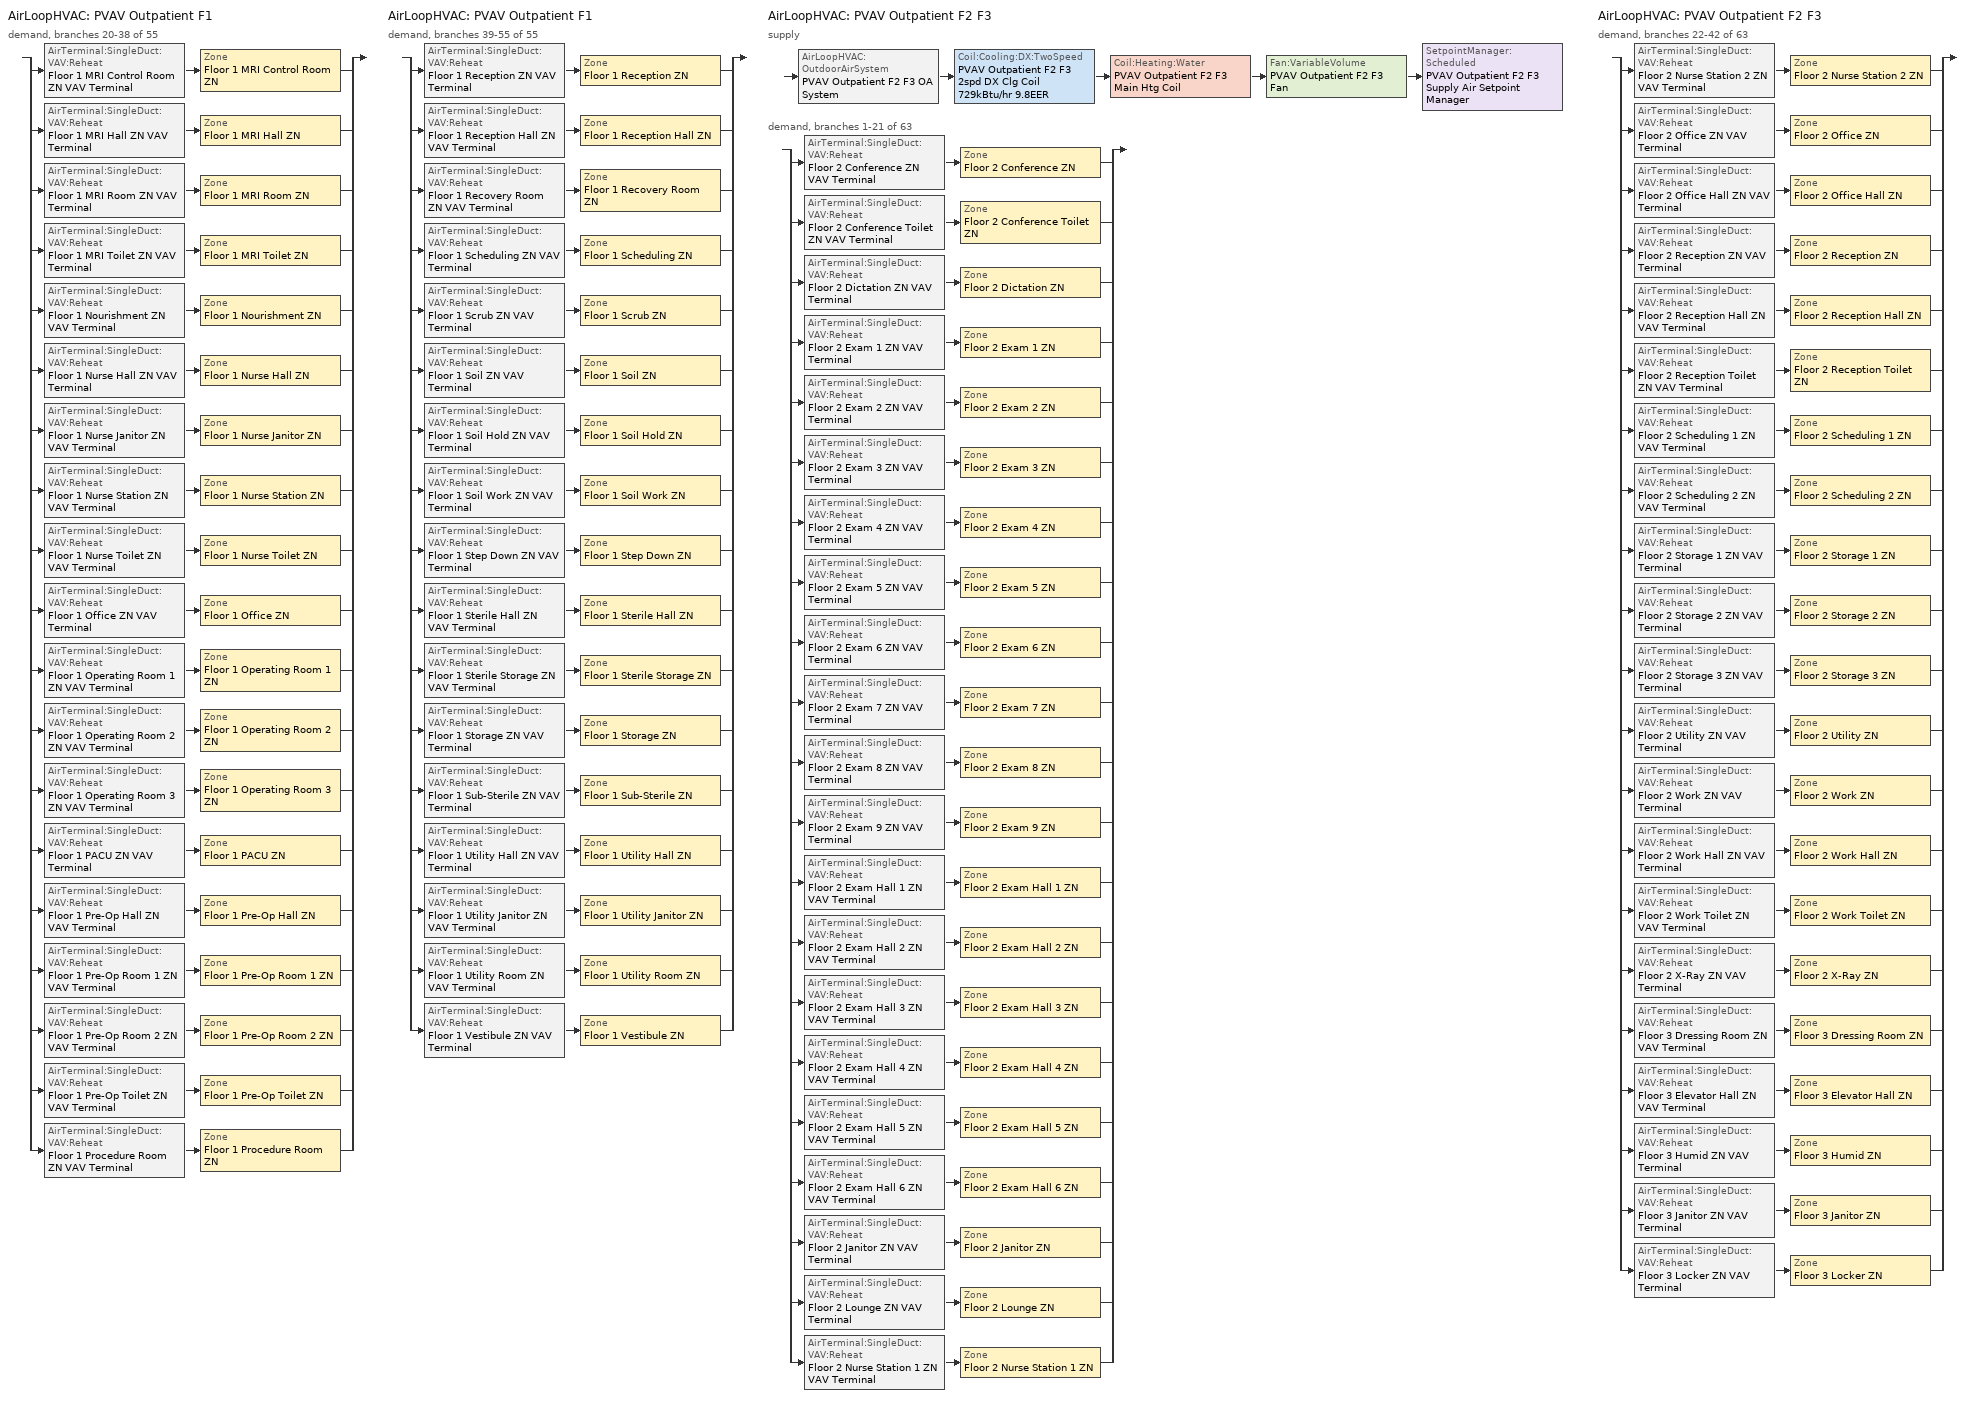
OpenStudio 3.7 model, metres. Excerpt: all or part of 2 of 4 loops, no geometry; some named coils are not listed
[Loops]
AirLoopHVAC 'PVAV Outpatient F1'
 demand, branches 20-38 of 55: split
  | AirTerminal:SingleDuct:VAV:Reheat 'Floor 1 MRI Control Room ZN VAV Terminal' > Zone 'Floor 1 MRI Control Room ZN'
  | AirTerminal:SingleDuct:VAV:Reheat 'Floor 1 MRI Hall ZN VAV Terminal' > Zone 'Floor 1 MRI Hall ZN'
  | AirTerminal:SingleDuct:VAV:Reheat 'Floor 1 MRI Room ZN VAV Terminal' > Zone 'Floor 1 MRI Room ZN'
  | AirTerminal:SingleDuct:VAV:Reheat 'Floor 1 MRI Toilet ZN VAV Terminal' > Zone 'Floor 1 MRI Toilet ZN'
  | AirTerminal:SingleDuct:VAV:Reheat 'Floor 1 Nourishment ZN VAV Terminal' > Zone 'Floor 1 Nourishment ZN'
  | AirTerminal:SingleDuct:VAV:Reheat 'Floor 1 Nurse Hall ZN VAV Terminal' > Zone 'Floor 1 Nurse Hall ZN'
  | AirTerminal:SingleDuct:VAV:Reheat 'Floor 1 Nurse Janitor ZN VAV Terminal' > Zone 'Floor 1 Nurse Janitor ZN'
  | AirTerminal:SingleDuct:VAV:Reheat 'Floor 1 Nurse Station ZN VAV Terminal' > Zone 'Floor 1 Nurse Station ZN'
  | AirTerminal:SingleDuct:VAV:Reheat 'Floor 1 Nurse Toilet ZN VAV Terminal' > Zone 'Floor 1 Nurse Toilet ZN'
  | AirTerminal:SingleDuct:VAV:Reheat 'Floor 1 Office ZN VAV Terminal' > Zone 'Floor 1 Office ZN'
  | AirTerminal:SingleDuct:VAV:Reheat 'Floor 1 Operating Room 1 ZN VAV Terminal' > Zone 'Floor 1 Operating Room 1 ZN'
  | AirTerminal:SingleDuct:VAV:Reheat 'Floor 1 Operating Room 2 ZN VAV Terminal' > Zone 'Floor 1 Operating Room 2 ZN'
  | AirTerminal:SingleDuct:VAV:Reheat 'Floor 1 Operating Room 3 ZN VAV Terminal' > Zone 'Floor 1 Operating Room 3 ZN'
  | AirTerminal:SingleDuct:VAV:Reheat 'Floor 1 PACU ZN VAV Terminal' > Zone 'Floor 1 PACU ZN'
  | AirTerminal:SingleDuct:VAV:Reheat 'Floor 1 Pre-Op Hall ZN VAV Terminal' > Zone 'Floor 1 Pre-Op Hall ZN'
  | AirTerminal:SingleDuct:VAV:Reheat 'Floor 1 Pre-Op Room 1 ZN VAV Terminal' > Zone 'Floor 1 Pre-Op Room 1 ZN'
  | AirTerminal:SingleDuct:VAV:Reheat 'Floor 1 Pre-Op Room 2 ZN VAV Terminal' > Zone 'Floor 1 Pre-Op Room 2 ZN'
  | AirTerminal:SingleDuct:VAV:Reheat 'Floor 1 Pre-Op Toilet ZN VAV Terminal' > Zone 'Floor 1 Pre-Op Toilet ZN'
  | AirTerminal:SingleDuct:VAV:Reheat 'Floor 1 Procedure Room ZN VAV Terminal' > Zone 'Floor 1 Procedure Room ZN'
AirLoopHVAC 'PVAV Outpatient F1'
 demand, branches 39-55 of 55: split
  | AirTerminal:SingleDuct:VAV:Reheat 'Floor 1 Reception ZN VAV Terminal' > Zone 'Floor 1 Reception ZN'
  | AirTerminal:SingleDuct:VAV:Reheat 'Floor 1 Reception Hall ZN VAV Terminal' > Zone 'Floor 1 Reception Hall ZN'
  | AirTerminal:SingleDuct:VAV:Reheat 'Floor 1 Recovery Room ZN VAV Terminal' > Zone 'Floor 1 Recovery Room ZN'
  | AirTerminal:SingleDuct:VAV:Reheat 'Floor 1 Scheduling ZN VAV Terminal' > Zone 'Floor 1 Scheduling ZN'
  | AirTerminal:SingleDuct:VAV:Reheat 'Floor 1 Scrub ZN VAV Terminal' > Zone 'Floor 1 Scrub ZN'
  | AirTerminal:SingleDuct:VAV:Reheat 'Floor 1 Soil ZN VAV Terminal' > Zone 'Floor 1 Soil ZN'
  | AirTerminal:SingleDuct:VAV:Reheat 'Floor 1 Soil Hold ZN VAV Terminal' > Zone 'Floor 1 Soil Hold ZN'
  | AirTerminal:SingleDuct:VAV:Reheat 'Floor 1 Soil Work ZN VAV Terminal' > Zone 'Floor 1 Soil Work ZN'
  | AirTerminal:SingleDuct:VAV:Reheat 'Floor 1 Step Down ZN VAV Terminal' > Zone 'Floor 1 Step Down ZN'
  | AirTerminal:SingleDuct:VAV:Reheat 'Floor 1 Sterile Hall ZN VAV Terminal' > Zone 'Floor 1 Sterile Hall ZN'
  | AirTerminal:SingleDuct:VAV:Reheat 'Floor 1 Sterile Storage ZN VAV Terminal' > Zone 'Floor 1 Sterile Storage ZN'
  | AirTerminal:SingleDuct:VAV:Reheat 'Floor 1 Storage ZN VAV Terminal' > Zone 'Floor 1 Storage ZN'
  | AirTerminal:SingleDuct:VAV:Reheat 'Floor 1 Sub-Sterile ZN VAV Terminal' > Zone 'Floor 1 Sub-Sterile ZN'
  | AirTerminal:SingleDuct:VAV:Reheat 'Floor 1 Utility Hall ZN VAV Terminal' > Zone 'Floor 1 Utility Hall ZN'
  | AirTerminal:SingleDuct:VAV:Reheat 'Floor 1 Utility Janitor ZN VAV Terminal' > Zone 'Floor 1 Utility Janitor ZN'
  | AirTerminal:SingleDuct:VAV:Reheat 'Floor 1 Utility Room ZN VAV Terminal' > Zone 'Floor 1 Utility Room ZN'
  | AirTerminal:SingleDuct:VAV:Reheat 'Floor 1 Vestibule ZN VAV Terminal' > Zone 'Floor 1 Vestibule ZN'
AirLoopHVAC 'PVAV Outpatient F2 F3'
 supply: AirLoopHVAC:OutdoorAirSystem 'PVAV Outpatient F2 F3 OA System' > Coil:Cooling:DX:TwoSpeed 'PVAV Outpatient F2 F3 2spd DX Clg Coil 729kBtu/hr 9.8EER' > Coil:Heating:Water 'PVAV Outpatient F2 F3 Main Htg Coil' > Fan:VariableVolume 'PVAV Outpatient F2 F3 Fan' > SetpointManager:Scheduled 'PVAV Outpatient F2 F3 Supply Air Setpoint Manager'
 demand, branches 1-21 of 63: split
  | AirTerminal:SingleDuct:VAV:Reheat 'Floor 2 Conference ZN VAV Terminal' > Zone 'Floor 2 Conference ZN'
  | AirTerminal:SingleDuct:VAV:Reheat 'Floor 2 Conference Toilet ZN VAV Terminal' > Zone 'Floor 2 Conference Toilet ZN'
  | AirTerminal:SingleDuct:VAV:Reheat 'Floor 2 Dictation ZN VAV Terminal' > Zone 'Floor 2 Dictation ZN'
  | AirTerminal:SingleDuct:VAV:Reheat 'Floor 2 Exam 1 ZN VAV Terminal' > Zone 'Floor 2 Exam 1 ZN'
  | AirTerminal:SingleDuct:VAV:Reheat 'Floor 2 Exam 2 ZN VAV Terminal' > Zone 'Floor 2 Exam 2 ZN'
  | AirTerminal:SingleDuct:VAV:Reheat 'Floor 2 Exam 3 ZN VAV Terminal' > Zone 'Floor 2 Exam 3 ZN'
  | AirTerminal:SingleDuct:VAV:Reheat 'Floor 2 Exam 4 ZN VAV Terminal' > Zone 'Floor 2 Exam 4 ZN'
  | AirTerminal:SingleDuct:VAV:Reheat 'Floor 2 Exam 5 ZN VAV Terminal' > Zone 'Floor 2 Exam 5 ZN'
  | AirTerminal:SingleDuct:VAV:Reheat 'Floor 2 Exam 6 ZN VAV Terminal' > Zone 'Floor 2 Exam 6 ZN'
  | AirTerminal:SingleDuct:VAV:Reheat 'Floor 2 Exam 7 ZN VAV Terminal' > Zone 'Floor 2 Exam 7 ZN'
  | AirTerminal:SingleDuct:VAV:Reheat 'Floor 2 Exam 8 ZN VAV Terminal' > Zone 'Floor 2 Exam 8 ZN'
  | AirTerminal:SingleDuct:VAV:Reheat 'Floor 2 Exam 9 ZN VAV Terminal' > Zone 'Floor 2 Exam 9 ZN'
  | AirTerminal:SingleDuct:VAV:Reheat 'Floor 2 Exam Hall 1 ZN VAV Terminal' > Zone 'Floor 2 Exam Hall 1 ZN'
  | AirTerminal:SingleDuct:VAV:Reheat 'Floor 2 Exam Hall 2 ZN VAV Terminal' > Zone 'Floor 2 Exam Hall 2 ZN'
  | AirTerminal:SingleDuct:VAV:Reheat 'Floor 2 Exam Hall 3 ZN VAV Terminal' > Zone 'Floor 2 Exam Hall 3 ZN'
  | AirTerminal:SingleDuct:VAV:Reheat 'Floor 2 Exam Hall 4 ZN VAV Terminal' > Zone 'Floor 2 Exam Hall 4 ZN'
  | AirTerminal:SingleDuct:VAV:Reheat 'Floor 2 Exam Hall 5 ZN VAV Terminal' > Zone 'Floor 2 Exam Hall 5 ZN'
  | AirTerminal:SingleDuct:VAV:Reheat 'Floor 2 Exam Hall 6 ZN VAV Terminal' > Zone 'Floor 2 Exam Hall 6 ZN'
  | AirTerminal:SingleDuct:VAV:Reheat 'Floor 2 Janitor ZN VAV Terminal' > Zone 'Floor 2 Janitor ZN'
  | AirTerminal:SingleDuct:VAV:Reheat 'Floor 2 Lounge ZN VAV Terminal' > Zone 'Floor 2 Lounge ZN'
  | AirTerminal:SingleDuct:VAV:Reheat 'Floor 2 Nurse Station 1 ZN VAV Terminal' > Zone 'Floor 2 Nurse Station 1 ZN'
AirLoopHVAC 'PVAV Outpatient F2 F3'
 demand, branches 22-42 of 63: split
  | AirTerminal:SingleDuct:VAV:Reheat 'Floor 2 Nurse Station 2 ZN VAV Terminal' > Zone 'Floor 2 Nurse Station 2 ZN'
  | AirTerminal:SingleDuct:VAV:Reheat 'Floor 2 Office ZN VAV Terminal' > Zone 'Floor 2 Office ZN'
  | AirTerminal:SingleDuct:VAV:Reheat 'Floor 2 Office Hall ZN VAV Terminal' > Zone 'Floor 2 Office Hall ZN'
  | AirTerminal:SingleDuct:VAV:Reheat 'Floor 2 Reception ZN VAV Terminal' > Zone 'Floor 2 Reception ZN'
  | AirTerminal:SingleDuct:VAV:Reheat 'Floor 2 Reception Hall ZN VAV Terminal' > Zone 'Floor 2 Reception Hall ZN'
  | AirTerminal:SingleDuct:VAV:Reheat 'Floor 2 Reception Toilet ZN VAV Terminal' > Zone 'Floor 2 Reception Toilet ZN'
  | AirTerminal:SingleDuct:VAV:Reheat 'Floor 2 Scheduling 1 ZN VAV Terminal' > Zone 'Floor 2 Scheduling 1 ZN'
  | AirTerminal:SingleDuct:VAV:Reheat 'Floor 2 Scheduling 2 ZN VAV Terminal' > Zone 'Floor 2 Scheduling 2 ZN'
  | AirTerminal:SingleDuct:VAV:Reheat 'Floor 2 Storage 1 ZN VAV Terminal' > Zone 'Floor 2 Storage 1 ZN'
  | AirTerminal:SingleDuct:VAV:Reheat 'Floor 2 Storage 2 ZN VAV Terminal' > Zone 'Floor 2 Storage 2 ZN'
  | AirTerminal:SingleDuct:VAV:Reheat 'Floor 2 Storage 3 ZN VAV Terminal' > Zone 'Floor 2 Storage 3 ZN'
  | AirTerminal:SingleDuct:VAV:Reheat 'Floor 2 Utility ZN VAV Terminal' > Zone 'Floor 2 Utility ZN'
  | AirTerminal:SingleDuct:VAV:Reheat 'Floor 2 Work ZN VAV Terminal' > Zone 'Floor 2 Work ZN'
  | AirTerminal:SingleDuct:VAV:Reheat 'Floor 2 Work Hall ZN VAV Terminal' > Zone 'Floor 2 Work Hall ZN'
  | AirTerminal:SingleDuct:VAV:Reheat 'Floor 2 Work Toilet ZN VAV Terminal' > Zone 'Floor 2 Work Toilet ZN'
  | AirTerminal:SingleDuct:VAV:Reheat 'Floor 2 X-Ray ZN VAV Terminal' > Zone 'Floor 2 X-Ray ZN'
  | AirTerminal:SingleDuct:VAV:Reheat 'Floor 3 Dressing Room ZN VAV Terminal' > Zone 'Floor 3 Dressing Room ZN'
  | AirTerminal:SingleDuct:VAV:Reheat 'Floor 3 Elevator Hall ZN VAV Terminal' > Zone 'Floor 3 Elevator Hall ZN'
  | AirTerminal:SingleDuct:VAV:Reheat 'Floor 3 Humid ZN VAV Terminal' > Zone 'Floor 3 Humid ZN'
  | AirTerminal:SingleDuct:VAV:Reheat 'Floor 3 Janitor ZN VAV Terminal' > Zone 'Floor 3 Janitor ZN'
  | AirTerminal:SingleDuct:VAV:Reheat 'Floor 3 Locker ZN VAV Terminal' > Zone 'Floor 3 Locker ZN'
[Sizing:Zone] Zone Cooling Design Supply Air Temperature Input Method=SupplyAirTemperature; Zone Cooling Design Supply Air Temperature {C}=12.7778; Zone Cooling Design Supply Air Temperature Difference {deltaC}=11.11; Zone Heating Design Supply Air Temperature Input Method=SupplyAirTemperature; Zone Heating Design Supply Air Temperature {C}=50; Zone Heating Design Supply Air Temperature Difference {deltaC}=11.11; Zone Cooling Design Supply Air Humidity Ratio {kg-H2O/kg-air}=0.0085; Zone Heating Design Supply Air Humidity Ratio {kg-H2O/kg-air}=0.008; Heating Design Air Flow Method=DesignDay; Account for Dedicated Outdoor Air System=No; Dedicated Outdoor Air System Control Strategy=NeutralSupplyAir; Dedicated Outdoor Air Low Setpoint Temperature for Design {C}=autosize; Dedicated Outdoor Air High Setpoint Temperature for Design {C}=autosize; Zone Load Sizing Method=Sensible Load Only No Latent Load; Zone Latent Cooling Design Supply Air Humidity Ratio Input Method=HumidityRatioDifference; Zone Cooling Design Supply Air Humidity Ratio Difference {kgWater/kgDryAir}=0.005; Zone Latent Heating Design Supply Air Humidity Ratio Input Method=HumidityRatioDifference; Zone Humidification Design Supply Air Humidity Ratio Difference {kgWater/kgDryAir}=0.005
Name | Cooling Design Air Flow Method | Cooling Minimum Air Flow per Zone Floor Area {m3/s-m2} | Design Minimum Zone Ventilation Efficiency
Floor 1 MRI Control Room ZN; Floor 1 MRI Hall ZN; Floor 1 MRI Room ZN; Floor 1 Nourishment ZN; Floor 1 Nurse Hall ZN; Floor 1 Nurse Janitor ZN; Floor 1 Nurse Station ZN; Floor 1 Office ZN; Floor 1 Pre-Op Hall ZN; Floor 1 Reception ZN; Floor 1 Reception Hall ZN; Floor 1 Scheduling ZN; Floor 1 Scrub ZN; Floor 1 Sterile Hall ZN; Floor 1 Sterile Storage ZN; Floor 1 Storage ZN; Floor 1 Sub-Sterile ZN; Floor 1 Utility Hall ZN; Floor 1 Utility Janitor ZN; Floor 1 Utility Room ZN; Floor 1 Vestibule ZN | DesignDay
Floor 1 MRI Toilet ZN; Floor 1 Nurse Toilet ZN; Floor 1 Pre-Op Toilet ZN; Floor 1 Soil ZN; Floor 1 Soil Hold ZN; Floor 1 Soil Work ZN | DesignDayWithLimit | 0.00846667
Floor 1 Operating Room 2 ZN; Floor 1 Operating Room 3 ZN | DesignDayWithLimit | 0.0169333
Floor 1 PACU ZN; Floor 1 Pre-Op Room 1 ZN; Floor 1 Pre-Op Room 2 ZN; Floor 1 Recovery Room ZN; Floor 1 Step Down ZN | DesignDayWithLimit | 0.00508
Floor 1 Procedure Room ZN | DesignDayWithLimit | 0.0127
Floor 2 Conference ZN; Floor 2 Dictation ZN; Floor 2 Exam Hall 1 ZN; Floor 2 Exam Hall 2 ZN; Floor 2 Exam Hall 3 ZN; Floor 2 Exam Hall 4 ZN; Floor 2 Exam Hall 5 ZN; Floor 2 Exam Hall 6 ZN; Floor 2 Janitor ZN; Floor 2 Lounge ZN; Floor 2 Nurse Station 1 ZN; Floor 2 Nurse Station 2 ZN; Floor 2 Office ZN; Floor 2 Office Hall ZN; Floor 2 Reception ZN; Floor 2 Reception Hall ZN; Floor 2 Scheduling 1 ZN; Floor 2 Scheduling 2 ZN; Floor 2 Storage 1 ZN; Floor 2 Storage 2 ZN; Floor 2 Storage 3 ZN; Floor 2 Utility ZN; Floor 2 Work ZN; Floor 2 Work Hall ZN; Floor 2 X-Ray ZN; Floor 3 Dressing Room ZN; Floor 3 Elevator Hall ZN; Floor 3 Humid ZN; Floor 3 Janitor ZN; Floor 3 Locker ZN | DesignDay |  | 0.6
Floor 2 Conference Toilet ZN; Floor 2 Reception Toilet ZN; Floor 2 Work Toilet ZN | DesignDayWithLimit | 0.00846667 | 0.6
Floor 2 Exam 1 ZN; Floor 2 Exam 2 ZN; Floor 2 Exam 3 ZN; Floor 2 Exam 4 ZN; Floor 2 Exam 5 ZN; Floor 2 Exam 6 ZN; Floor 2 Exam 7 ZN; Floor 2 Exam 8 ZN; Floor 2 Exam 9 ZN | DesignDayWithLimit | 0.00508 | 0.6
[Zone equipment]
Floor 1 MRI Control Room ZN: Floor 1 MRI Control Room ZN VAV Terminal, Floor 1 MRI Control Room ZN Exhaust Fan
Floor 1 MRI Hall ZN: Floor 1 MRI Hall ZN VAV Terminal
Floor 1 MRI Room ZN: Floor 1 MRI Room ZN VAV Terminal, Floor 1 MRI Room ZN Exhaust Fan
Floor 1 MRI Toilet ZN: Floor 1 MRI Toilet ZN VAV Terminal, Floor 1 MRI Toilet ZN Exhaust Fan
Floor 1 Nourishment ZN: Floor 1 Nourishment ZN VAV Terminal
Floor 1 Nurse Hall ZN: Floor 1 Nurse Hall ZN VAV Terminal
Floor 1 Nurse Janitor ZN: Floor 1 Nurse Janitor ZN VAV Terminal
Floor 1 Nurse Station ZN: Floor 1 Nurse Station ZN VAV Terminal
Floor 1 Nurse Toilet ZN: Floor 1 Nurse Toilet ZN VAV Terminal, Floor 1 Nurse Toilet ZN Exhaust Fan
Floor 1 Office ZN: Floor 1 Office ZN VAV Terminal
Floor 1 Operating Room 2 ZN: Floor 1 Operating Room 2 ZN VAV Terminal
Floor 1 Operating Room 3 ZN: Floor 1 Operating Room 3 ZN VAV Terminal
Floor 1 PACU ZN: Floor 1 PACU ZN VAV Terminal
Floor 1 Pre-Op Hall ZN: Floor 1 Pre-Op Hall ZN VAV Terminal
Floor 1 Pre-Op Room 1 ZN: Floor 1 Pre-Op Room 1 ZN VAV Terminal
Floor 1 Pre-Op Room 2 ZN: Floor 1 Pre-Op Room 2 ZN VAV Terminal
Floor 1 Pre-Op Toilet ZN: Floor 1 Pre-Op Toilet ZN VAV Terminal, Floor 1 Pre-Op Toilet ZN Exhaust Fan
Floor 1 Procedure Room ZN: Floor 1 Procedure Room ZN VAV Terminal
Floor 1 Reception ZN: Floor 1 Reception ZN VAV Terminal
Floor 1 Reception Hall ZN: Floor 1 Reception Hall ZN VAV Terminal
Floor 1 Recovery Room ZN: Floor 1 Recovery Room ZN VAV Terminal
Floor 1 Scheduling ZN: Floor 1 Scheduling ZN VAV Terminal
Floor 1 Scrub ZN: Floor 1 Scrub ZN VAV Terminal
Floor 1 Soil ZN: Floor 1 Soil ZN VAV Terminal, Floor 1 Soil ZN Exhaust Fan
Floor 1 Soil Hold ZN: Floor 1 Soil Hold ZN VAV Terminal, Floor 1 Soil Hold ZN Exhaust Fan
Floor 1 Soil Work ZN: Floor 1 Soil Work ZN VAV Terminal, Floor 1 Soil Work ZN Exhaust Fan
Floor 1 Step Down ZN: Floor 1 Step Down ZN VAV Terminal
Floor 1 Sterile Hall ZN: Floor 1 Sterile Hall ZN VAV Terminal
Floor 1 Sterile Storage ZN: Floor 1 Sterile Storage ZN VAV Terminal
Floor 1 Storage ZN: Floor 1 Storage ZN VAV Terminal
Floor 1 Sub-Sterile ZN: Floor 1 Sub-Sterile ZN VAV Terminal
Floor 1 Utility Hall ZN: Floor 1 Utility Hall ZN VAV Terminal
Floor 1 Utility Janitor ZN: Floor 1 Utility Janitor ZN VAV Terminal
Floor 1 Utility Room ZN: Floor 1 Utility Room ZN VAV Terminal
Floor 1 Vestibule ZN: Floor 1 Vestibule ZN VAV Terminal
Floor 2 Conference ZN: Floor 2 Conference ZN VAV Terminal
Floor 2 Conference Toilet ZN: Floor 2 Conference Toilet ZN VAV Terminal, Floor 2 Conference Toilet ZN Exhaust Fan
Floor 2 Dictation ZN: Floor 2 Dictation ZN VAV Terminal
Floor 2 Exam 1 ZN: Floor 2 Exam 1 ZN VAV Terminal
Floor 2 Exam 2 ZN: Floor 2 Exam 2 ZN VAV Terminal
Floor 2 Exam 3 ZN: Floor 2 Exam 3 ZN VAV Terminal
Floor 2 Exam 4 ZN: Floor 2 Exam 4 ZN VAV Terminal
Floor 2 Exam 5 ZN: Floor 2 Exam 5 ZN VAV Terminal
Floor 2 Exam 6 ZN: Floor 2 Exam 6 ZN VAV Terminal
Floor 2 Exam 7 ZN: Floor 2 Exam 7 ZN VAV Terminal
Floor 2 Exam 8 ZN: Floor 2 Exam 8 ZN VAV Terminal
Floor 2 Exam 9 ZN: Floor 2 Exam 9 ZN VAV Terminal
Floor 2 Exam Hall 1 ZN: Floor 2 Exam Hall 1 ZN VAV Terminal
Floor 2 Exam Hall 2 ZN: Floor 2 Exam Hall 2 ZN VAV Terminal
Floor 2 Exam Hall 3 ZN: Floor 2 Exam Hall 3 ZN VAV Terminal
Floor 2 Exam Hall 4 ZN: Floor 2 Exam Hall 4 ZN VAV Terminal
Floor 2 Exam Hall 5 ZN: Floor 2 Exam Hall 5 ZN VAV Terminal
Floor 2 Exam Hall 6 ZN: Floor 2 Exam Hall 6 ZN VAV Terminal
Floor 2 Janitor ZN: Floor 2 Janitor ZN VAV Terminal
Floor 2 Lounge ZN: Floor 2 Lounge ZN VAV Terminal
Floor 2 Nurse Station 1 ZN: Floor 2 Nurse Station 1 ZN VAV Terminal
Floor 2 Nurse Station 2 ZN: Floor 2 Nurse Station 2 ZN VAV Terminal
Floor 2 Office ZN: Floor 2 Office ZN VAV Terminal
Floor 2 Office Hall ZN: Floor 2 Office Hall ZN VAV Terminal
Floor 2 Reception ZN: Floor 2 Reception ZN VAV Terminal
Floor 2 Reception Hall ZN: Floor 2 Reception Hall ZN VAV Terminal
Floor 2 Reception Toilet ZN: Floor 2 Reception Toilet ZN VAV Terminal, Floor 2 Reception Toilet ZN Exhaust Fan
Floor 2 Scheduling 1 ZN: Floor 2 Scheduling 1 ZN VAV Terminal
Floor 2 Scheduling 2 ZN: Floor 2 Scheduling 2 ZN VAV Terminal
Floor 2 Storage 1 ZN: Floor 2 Storage 1 ZN VAV Terminal
Floor 2 Storage 2 ZN: Floor 2 Storage 2 ZN VAV Terminal
Floor 2 Storage 3 ZN: Floor 2 Storage 3 ZN VAV Terminal
Floor 2 Utility ZN: Floor 2 Utility ZN VAV Terminal
Floor 2 Work ZN: Floor 2 Work ZN VAV Terminal
Floor 2 Work Hall ZN: Floor 2 Work Hall ZN VAV Terminal
Floor 2 Work Toilet ZN: Floor 2 Work Toilet ZN VAV Terminal, Floor 2 Work Toilet ZN Exhaust Fan
Floor 2 X-Ray ZN: Floor 2 X-Ray ZN VAV Terminal, Floor 2 X-Ray ZN Exhaust Fan
Floor 3 Dressing Room ZN: Floor 3 Dressing Room ZN VAV Terminal
Floor 3 Elevator Hall ZN: Floor 3 Elevator Hall ZN VAV Terminal
Floor 3 Humid ZN: Floor 3 Humid ZN VAV Terminal
Floor 3 Janitor ZN: Floor 3 Janitor ZN VAV Terminal
Floor 3 Locker ZN: Floor 3 Locker ZN VAV Terminal
[SetpointManager:Scheduled]
PVAV Outpatient F2 F3 Supply Air Setpoint Manager: Control Variable=Temperature; Schedule=Supply Air Temp - 55.0F; Setpoint Node or NodeList=PVAV Outpatient F2 F3 Supply Outlet Node
[AirLoopHVAC]
PVAV Outpatient F2 F3: Availability Schedule=OutPatientHealthCare HVACOperationSchd; Design Supply Air Flow Rate {m3/s}=autosize; Design Return Air Flow Fraction of Supply Air Flow=1
[Sizing:System]
PVAV Outpatient F2 F3: Type of Load to Size On=Sensible; Design Outdoor Air Flow Rate {m3/s}=3.14707; Central Heating Maximum System Air Flow Ratio=0.3; Preheat Design Temperature {C}=7.22222; Preheat Design Humidity Ratio {kg-H2O/kg-Air}=0.008; Precool Design Temperature {C}=12.7778; Precool Design Humidity Ratio {kg-H2O/kg-Air}=0.008; Central Cooling Design Supply Air Temperature {C}=12.7778; Central Heating Design Supply Air Temperature {C}=12.7778; Sizing Option=Coincident; 100% Outdoor Air in Cooling=No; 100% Outdoor Air in Heating=No; Central Cooling Design Supply Air Humidity Ratio {kg-H2O/kg-Air}=0.0085; Central Heating Design Supply Air Humidity Ratio {kg-H2O/kg-Air}=0.008; Cooling Design Air Flow Method=DesignDay; Heating Design Air Flow Method=DesignDay; System Outdoor Air Method=ZoneSum; Zone Maximum Outdoor Air Fraction=1; Cooling Supply Air Flow Rate Per Floor Area {m3/s-m2}=0.00996765; Cooling Fraction of Autosized Cooling Supply Air Flow Rate=1; Cooling Supply Air Flow Rate Per Unit Cooling Capacity {m3/s-W}=3.94755e-05; Heating Supply Air Flow Rate Per Floor Area {m3/s-m2}=0.00996765; Heating Fraction of Autosized Heating Supply Air Flow Rate=1; Heating Fraction of Autosized Cooling Supply Air Flow Rate=1; Heating Supply Air Flow Rate Per Unit Heating Capacity {m3/s-W}=3.15882e-05; Cooling Design Capacity Method=CoolingDesignCapacity; Cooling Design Capacity {W}=autosize; Cooling Design Capacity Per Floor Area {W/m2}=234.7; Fraction of Autosized Cooling Design Capacity=1; Heating Design Capacity Method=HeatingDesignCapacity; Heating Design Capacity {W}=autosize; Heating Design Capacity Per Floor Area {W/m2}=157; Fraction of Autosized Heating Design Capacity=1; Central Cooling Capacity Control Method=OnOff; Occupant Diversity=autosize
[Fan:VariableVolume]
PVAV Outpatient F2 F3 Fan: Availability Schedule=Always On Discrete; Fan Total Efficiency=0.6084; Pressure Rise {Pa}=1389.92; Maximum Flow Rate {m3/s}=Autosize; Fan Power Minimum Flow Rate Input Method=Fraction; Fan Power Minimum Flow Fraction=0.25; Fan Power Minimum Air Flow Rate {m3/s}=0; Motor Efficiency=0.936; Motor In Airstream Fraction=1; Fan Power Coefficient 1=0.04076; Fan Power Coefficient 2=0.0881; Fan Power Coefficient 3=-0.0729; Fan Power Coefficient 4=0.9437; Fan Power Coefficient 5=0
[Coil:Cooling:DX:TwoSpeed]
PVAV Outpatient F2 F3 2spd DX Clg Coil 729kBtu/hr 9.8EER: Availability Schedule=Always On Discrete; Rated High Speed Total Cooling Capacity {W}=Autosize; Rated High Speed Sensible Heat Ratio=Autosize; Rated High Speed COP {W/W}=3.39929; Rated High Speed Air Flow Rate {m3/s}=Autosize; Rated High Speed Evaporator Fan Power Per Volume Flow Rate 2017 {W/(m3/s)}=773.3; Rated High Speed Evaporator Fan Power Per Volume Flow Rate 2023 {W/(m3/s)}=934.4; Unit Internal Static Air Pressure {Pa}=773.3; Total Cooling Capacity Function of Temperature Curve=PSZ-AC_Unitary_PackagecoolCapFT; Total Cooling Capacity Function of Flow Fraction Curve=PSZ-AC_Unitary_PackagecoolFFF; Energy Input Ratio Function of Temperature Curve=PSZ-AC DX Unitary Package EIRFT; Energy Input Ratio Function of Flow Fraction Curve=PSZ-AC_Unitary_PackagecoolEIRFFF; Part Load Fraction Correlation Curve=PSZ-AC_Unitary_PackagecoolPLR; Rated Low Speed Total Cooling Capacity {W}=Autosize; Rated Low Speed Sensible Heat Ratio=0.69; Rated Low Speed COP {W/W}=3.39929; Rated Low Speed Air Flow Rate {m3/s}=Autosize; Rated Low Speed Evaporator Fan Power Per Volume Flow Rate 2017 {W/(m3/s)}=773.3; Rated Low Speed Evaporator Fan Power Per Volume Flow Rate 2023 {W/(m3/s)}=934.4; Low Speed Total Cooling Capacity Function of Temperature Curve=PSZ-AC_Unitary_PackagecoolCapFT; Low Speed Energy Input Ratio Function of Temperature Curve=PSZ-AC DX Unitary Package EIRFT; Condenser Type=AirCooled; Minimum Outdoor Dry-Bulb Temperature for Compressor Operation {C}=-25; High Speed Evaporative Condenser Effectiveness=0.9; High Speed Evaporative Condenser Air Flow Rate {m3/s}=Autosize; High Speed Evaporative Condenser Pump Rated Power Consumption {W}=Autosize; Low Speed Evaporative Condenser Effectiveness=0.9; Low Speed Evaporative Condenser Air Flow Rate {m3/s}=Autosize; Low Speed Evaporative Condenser Pump Rated Power Consumption {W}=Autosize; Basin Heater Capacity {W/K}=0; Basin Heater Setpoint Temperature {C}=2
[Controller:OutdoorAir]
PVAV Outpatient F2 F3 OA Controller: Minimum Outdoor Air Flow Rate {m3/s}=autosize; Maximum Outdoor Air Flow Rate {m3/s}=Autosize; Economizer Control Type=DifferentialEnthalpy; Economizer Control Action Type=ModulateFlow; Lockout Type=LockoutWithHeating; Minimum Limit Type=FixedMinimum; Minimum Outdoor Air Schedule=OutPatientHealthCare BLDG_OA_SCH; Minimum Fraction of Outdoor Air Schedule=OutPatientHealthCare BLDG_OA_FRAC_SCH; Controller Mechanical Ventilation=PVAV Outpatient F2 F3 Mechanical Ventilation Controller; High Humidity Control=No; Heat Recovery Bypass Control Type=BypassWhenOAFlowGreaterThanMinimum; Economizer Operation Staging=InterlockedWithMechanicalCooling
[Controller:MechanicalVentilation]
PVAV Outpatient F2 F3 Mechanical Ventilation Controller: Availability Schedule=Always On Discrete; System Outdoor Air Method=ZoneSum
[AirLoopHVAC:OutdoorAirSystem]
PVAV Outpatient F2 F3 OA System: Controller=PVAV Outpatient F2 F3 OA Controller
[AirTerminal:SingleDuct:VAV:Reheat] Availability Schedule=Always On Discrete; Maximum Air Flow Rate {m3/s}=AutoSize; Fixed Minimum Air Flow Rate {m3/s}=0; Maximum Hot Water or Steam Flow Rate {m3/s}=AutoSize; Minimum Hot Water or Steam Flow Rate {m3/s}=0; Convergence Tolerance=0.001; Maximum Flow per Zone Floor Area During Reheat {m3/s-m2}=AutoSize; Maximum Reheat Air Temperature {C}=50; Control For Outdoor Air=No
Name | Zone Minimum Air Flow Input Method | Constant Minimum Air Flow Fraction | Reheat Coil | Damper Heating Action | Maximum Flow Fraction During Reheat | Minimum Air Flow Fraction Schedule
Floor 1 MRI Control Room ZN VAV Terminal | Constant | 0.2 | Floor 1 MRI Control Room ZN Reheat Coil | ReverseWithLimits | 0.5
Floor 1 MRI Hall ZN VAV Terminal | Constant | 0.2 | Floor 1 MRI Hall ZN Reheat Coil | ReverseWithLimits | 0.5
Floor 1 MRI Room ZN VAV Terminal | Constant | 0.2 | Floor 1 MRI Room ZN Reheat Coil | ReverseWithLimits | 0.5
Floor 1 MRI Toilet ZN VAV Terminal | Constant | 1 | Floor 1 MRI Toilet ZN Reheat Coil | ReverseWithLimits | 0.5
Floor 1 Nourishment ZN VAV Terminal | Constant | 0.2 | Floor 1 Nourishment ZN Reheat Coil | ReverseWithLimits | 0.5
Floor 1 Nurse Hall ZN VAV Terminal | Constant | 0.2 | Floor 1 Nurse Hall ZN Reheat Coil | ReverseWithLimits | 0.5
Floor 1 Nurse Janitor ZN VAV Terminal | Constant | 0.2 | Floor 1 Nurse Janitor ZN Reheat Coil | ReverseWithLimits | 0.5
Floor 1 Nurse Station ZN VAV Terminal | Constant | 0.2 | Floor 1 Nurse Station ZN Reheat Coil | ReverseWithLimits | 0.5
Floor 1 Nurse Toilet ZN VAV Terminal | Constant | 1 | Floor 1 Nurse Toilet ZN Reheat Coil | ReverseWithLimits | 0.5
Floor 1 Office ZN VAV Terminal | Constant | 0.2 | Floor 1 Office ZN Reheat Coil | ReverseWithLimits | 0.5
Floor 1 Operating Room 1 ZN VAV Terminal | Scheduled | 1 | Floor 1 Operating Room 1 ZN Reheat Coil | ReverseWithLimits | 0.5 | OutPatientHealthCare OR_MinSA_Sched
Floor 1 Operating Room 2 ZN VAV Terminal | Scheduled | 1 | Floor 1 Operating Room 2 ZN Reheat Coil | ReverseWithLimits | 0.5 | OutPatientHealthCare OR_MinSA_Sched
Floor 1 Operating Room 3 ZN VAV Terminal | Constant | 1 | Floor 1 Operating Room 3 ZN Reheat Coil | ReverseWithLimits | 0.5
Floor 1 PACU ZN VAV Terminal | Constant | 1 | Floor 1 PACU ZN Reheat Coil | ReverseWithLimits | 0.5
Floor 1 Pre-Op Hall ZN VAV Terminal | Constant | 0.2 | Floor 1 Pre-Op Hall ZN Reheat Coil | ReverseWithLimits | 0.5
Floor 1 Pre-Op Room 1 ZN VAV Terminal | Constant | 1 | Floor 1 Pre-Op Room 1 ZN Reheat Coil | ReverseWithLimits | 0.5
Floor 1 Pre-Op Room 2 ZN VAV Terminal | Constant | 1 | Floor 1 Pre-Op Room 2 ZN Reheat Coil | ReverseWithLimits | 0.5
Floor 1 Pre-Op Toilet ZN VAV Terminal | Constant | 1 | Floor 1 Pre-Op Toilet ZN Reheat Coil | ReverseWithLimits | 0.5
Floor 1 Procedure Room ZN VAV Terminal | Constant | 1 | Floor 1 Procedure Room ZN Reheat Coil | ReverseWithLimits | 0.5
Floor 1 Reception ZN VAV Terminal | Constant | 0.2 | Floor 1 Reception ZN Reheat Coil | ReverseWithLimits | 0.5
Floor 1 Reception Hall ZN VAV Terminal | Constant | 0.2 | Floor 1 Reception Hall ZN Reheat Coil | ReverseWithLimits | 0.5
Floor 1 Recovery Room ZN VAV Terminal | Constant | 1 | Floor 1 Recovery Room ZN Reheat Coil | ReverseWithLimits | 0.5
Floor 1 Scheduling ZN VAV Terminal | Constant | 0.2 | Floor 1 Scheduling ZN Reheat Coil | ReverseWithLimits | 0.5
Floor 1 Scrub ZN VAV Terminal | Constant | 0.2 | Floor 1 Scrub ZN Reheat Coil | ReverseWithLimits | 0.5
Floor 1 Soil ZN VAV Terminal | Constant | 1 | Floor 1 Soil ZN Reheat Coil | ReverseWithLimits | 0.5
Floor 1 Soil Hold ZN VAV Terminal | Constant | 1 | Floor 1 Soil Hold ZN Reheat Coil | ReverseWithLimits | 0.5
Floor 1 Soil Work ZN VAV Terminal | Constant | 1 | Floor 1 Soil Work ZN Reheat Coil | ReverseWithLimits | 0.5
Floor 1 Step Down ZN VAV Terminal | Constant | 1 | Floor 1 Step Down ZN Reheat Coil | ReverseWithLimits | 0.5
Floor 1 Sterile Hall ZN VAV Terminal | Constant | 0.2 | Floor 1 Sterile Hall ZN Reheat Coil | ReverseWithLimits | 0.5
Floor 1 Sterile Storage ZN VAV Terminal | Constant | 0.2 | Floor 1 Sterile Storage ZN Reheat Coil | ReverseWithLimits | 0.5
Floor 1 Storage ZN VAV Terminal | Constant | 0.2 | Floor 1 Storage ZN Reheat Coil | ReverseWithLimits | 0.5
Floor 1 Sub-Sterile ZN VAV Terminal | Constant | 0.2 | Floor 1 Sub-Sterile ZN Reheat Coil | ReverseWithLimits | 0.5
Floor 1 Utility Hall ZN VAV Terminal | Constant | 0.2 | Floor 1 Utility Hall ZN Reheat Coil | ReverseWithLimits | 0.5
Floor 1 Utility Janitor ZN VAV Terminal | Constant | 0.2 | Floor 1 Utility Janitor ZN Reheat Coil | ReverseWithLimits | 0.5
Floor 1 Utility Room ZN VAV Terminal | Constant | 0.2 | Floor 1 Utility Room ZN Reheat Coil | ReverseWithLimits | 0.5
Floor 1 Vestibule ZN VAV Terminal | Constant | 0.2 | Floor 1 Vestibule ZN Reheat Coil | ReverseWithLimits | 0.5
Floor 2 Conference ZN VAV Terminal | Constant | 0.348832 | Floor 2 Conference ZN Electric Reheat Coil | Normal | AutoSize
Floor 2 Conference Toilet ZN VAV Terminal | Constant | 1 | Floor 2 Conference Toilet ZN Electric Reheat Coil | Normal | AutoSize
Floor 2 Dictation ZN VAV Terminal | Constant | 0.206637 | Floor 2 Dictation ZN Electric Reheat Coil | Normal | AutoSize
Floor 2 Exam 1 ZN VAV Terminal | Constant | 0.51 | Floor 2 Exam 1 ZN Electric Reheat Coil | Normal | AutoSize
Floor 2 Exam 2 ZN VAV Terminal | Constant | 1 | Floor 2 Exam 2 ZN Electric Reheat Coil | Normal | AutoSize
Floor 2 Exam 3 ZN VAV Terminal | Constant | 1 | Floor 2 Exam 3 ZN Electric Reheat Coil | Normal | AutoSize
Floor 2 Exam 4 ZN VAV Terminal | Constant | 0.64 | Floor 2 Exam 4 ZN Electric Reheat Coil | Normal | AutoSize
Floor 2 Exam 5 ZN VAV Terminal | Constant | 0.69 | Floor 2 Exam 5 ZN Electric Reheat Coil | Normal | AutoSize
Floor 2 Exam 6 ZN VAV Terminal | Constant | 0.94 | Floor 2 Exam 6 ZN Electric Reheat Coil | Normal | AutoSize
Floor 2 Exam 7 ZN VAV Terminal | Constant | 1 | Floor 2 Exam 7 ZN Electric Reheat Coil | Normal | AutoSize
Floor 2 Exam 8 ZN VAV Terminal | Constant | 0.93 | Floor 2 Exam 8 ZN Electric Reheat Coil | Normal | AutoSize
Floor 2 Exam 9 ZN VAV Terminal | Constant | 1 | Floor 2 Exam 9 ZN Electric Reheat Coil | Normal | AutoSize
Floor 2 Exam Hall 1 ZN VAV Terminal | Constant | 0.2 | Floor 2 Exam Hall 1 ZN Electric Reheat Coil | Normal | AutoSize
Floor 2 Exam Hall 2 ZN VAV Terminal | Constant | 0.2 | Floor 2 Exam Hall 2 ZN Electric Reheat Coil | Normal | AutoSize
Floor 2 Exam Hall 3 ZN VAV Terminal | Constant | 0.2 | Floor 2 Exam Hall 3 ZN Electric Reheat Coil | Normal | AutoSize
Floor 2 Exam Hall 4 ZN VAV Terminal | Constant | 0.2 | Floor 2 Exam Hall 4 ZN Electric Reheat Coil | Normal | AutoSize
Floor 2 Exam Hall 5 ZN VAV Terminal | Constant | 0.2 | Floor 2 Exam Hall 5 ZN Electric Reheat Coil | Normal | AutoSize
Floor 2 Exam Hall 6 ZN VAV Terminal | Constant | 0.2 | Floor 2 Exam Hall 6 ZN Electric Reheat Coil | Normal | AutoSize
Floor 2 Janitor ZN VAV Terminal | Constant | 0.2 | Floor 2 Janitor ZN Electric Reheat Coil | Normal | AutoSize
Floor 2 Lounge ZN VAV Terminal | Constant | 0.242873 | Floor 2 Lounge ZN Electric Reheat Coil | Normal | AutoSize
Floor 2 Nurse Station 1 ZN VAV Terminal | Constant | 0.33538 | Floor 2 Nurse Station 1 ZN Electric Reheat Coil | Normal | AutoSize
Floor 2 Nurse Station 2 ZN VAV Terminal | Constant | 0.328352 | Floor 2 Nurse Station 2 ZN Electric Reheat Coil | Normal | AutoSize
Floor 2 Office ZN VAV Terminal | Constant | 0.2 | Floor 2 Office ZN Electric Reheat Coil | Normal | AutoSize
Floor 2 Office Hall ZN VAV Terminal | Constant | 0.2 | Floor 2 Office Hall ZN Electric Reheat Coil | Normal | AutoSize
Floor 2 Reception ZN VAV Terminal | Constant | 0.337249 | Floor 2 Reception ZN Electric Reheat Coil | Normal | AutoSize
Floor 2 Reception Hall ZN VAV Terminal | Constant | 0.2 | Floor 2 Reception Hall ZN Electric Reheat Coil | Normal | AutoSize
Floor 2 Reception Toilet ZN VAV Terminal | Constant | 1 | Floor 2 Reception Toilet ZN Electric Reheat Coil | Normal | AutoSize
Floor 2 Scheduling 1 ZN VAV Terminal | Constant | 0.257573 | Floor 2 Scheduling 1 ZN Electric Reheat Coil | Normal | AutoSize
Floor 2 Scheduling 2 ZN VAV Terminal | Constant | 0.257458 | Floor 2 Scheduling 2 ZN Electric Reheat Coil | Normal | AutoSize
Floor 2 Storage 1 ZN VAV Terminal | Constant | 0.331471 | Floor 2 Storage 1 ZN Electric Reheat Coil | Normal | AutoSize
Floor 2 Storage 2 ZN VAV Terminal | Constant | 0.402679 | Floor 2 Storage 2 ZN Electric Reheat Coil | Normal | AutoSize
Floor 2 Storage 3 ZN VAV Terminal | Constant | 0.37462 | Floor 2 Storage 3 ZN Electric Reheat Coil | Normal | AutoSize
Floor 2 Utility ZN VAV Terminal | Constant | 0.237145 | Floor 2 Utility ZN Electric Reheat Coil | Normal | AutoSize
Floor 2 Work ZN VAV Terminal | Constant | 0.265078 | Floor 2 Work ZN Electric Reheat Coil | Normal | AutoSize
Floor 2 Work Hall ZN VAV Terminal | Constant | 0.2 | Floor 2 Work Hall ZN Electric Reheat Coil | Normal | AutoSize
Floor 2 Work Toilet ZN VAV Terminal | Constant | 1 | Floor 2 Work Toilet ZN Electric Reheat Coil | Normal | AutoSize
Floor 2 X-Ray ZN VAV Terminal | Constant | 0.256086 | Floor 2 X-Ray ZN Electric Reheat Coil | Normal | AutoSize
Floor 3 Dressing Room ZN VAV Terminal | Constant | 0.2 | Floor 3 Dressing Room ZN Electric Reheat Coil | Normal | AutoSize
Floor 3 Elevator Hall ZN VAV Terminal | Constant | 0.212895 | Floor 3 Elevator Hall ZN Electric Reheat Coil | Normal | AutoSize
Floor 3 Humid ZN VAV Terminal | Constant | 0.2 | Floor 3 Humid ZN Electric Reheat Coil | Normal | AutoSize
Floor 3 Janitor ZN VAV Terminal | Constant | 0.264993 | Floor 3 Janitor ZN Electric Reheat Coil | Normal | AutoSize
Floor 3 Locker ZN VAV Terminal | Constant | 0.219621 | Floor 3 Locker ZN Electric Reheat Coil | Normal | AutoSize
[Coil:Heating:Electric] Availability Schedule=Always On Discrete; Efficiency=1
Floor 2 Conference ZN Electric Reheat Coil; Floor 2 Conference Toilet ZN Electric Reheat Coil; Floor 2 Dictation ZN Electric Reheat Coil; Floor 2 Exam 1 ZN Electric Reheat Coil; Floor 2 Exam 2 ZN Electric Reheat Coil; Floor 2 Exam 3 ZN Electric Reheat Coil; Floor 2 Exam 4 ZN Electric Reheat Coil; Floor 2 Exam 5 ZN Electric Reheat Coil; Floor 2 Exam 6 ZN Electric Reheat Coil; Floor 2 Exam 7 ZN Electric Reheat Coil; Floor 2 Exam 8 ZN Electric Reheat Coil; Floor 2 Exam 9 ZN Electric Reheat Coil; Floor 2 Exam Hall 1 ZN Electric Reheat Coil; Floor 2 Exam Hall 2 ZN Electric Reheat Coil; Floor 2 Exam Hall 3 ZN Electric Reheat Coil; Floor 2 Exam Hall 4 ZN Electric Reheat Coil; Floor 2 Exam Hall 5 ZN Electric Reheat Coil; Floor 2 Exam Hall 6 ZN Electric Reheat Coil; Floor 2 Janitor ZN Electric Reheat Coil; Floor 2 Lounge ZN Electric Reheat Coil; Floor 2 Nurse Station 1 ZN Electric Reheat Coil; Floor 2 Nurse Station 2 ZN Electric Reheat Coil; Floor 2 Office ZN Electric Reheat Coil; Floor 2 Office Hall ZN Electric Reheat Coil; Floor 2 Reception ZN Electric Reheat Coil; Floor 2 Reception Hall ZN Electric Reheat Coil; Floor 2 Reception Toilet ZN Electric Reheat Coil; Floor 2 Scheduling 1 ZN Electric Reheat Coil; Floor 2 Scheduling 2 ZN Electric Reheat Coil; Floor 2 Storage 1 ZN Electric Reheat Coil; Floor 2 Storage 2 ZN Electric Reheat Coil; Floor 2 Storage 3 ZN Electric Reheat Coil; Floor 2 Utility ZN Electric Reheat Coil; Floor 2 Work ZN Electric Reheat Coil; Floor 2 Work Hall ZN Electric Reheat Coil; Floor 2 Work Toilet ZN Electric Reheat Coil; Floor 2 X-Ray ZN Electric Reheat Coil; Floor 3 Dressing Room ZN Electric Reheat Coil; Floor 3 Elevator Hall ZN Electric Reheat Coil; Floor 3 Humid ZN Electric Reheat Coil; Floor 3 Janitor ZN Electric Reheat Coil; Floor 3 Locker ZN Electric Reheat Coil
[Fan:ZoneExhaust] System Availability Manager Coupling Mode=Decoupled
Name | Availability Schedule | Fan Total Efficiency | Pressure Rise {Pa} | Maximum Flow Rate {m3/s}
Floor 1 MRI Control Room ZN Exhaust Fan | OutPatientHealthCare Hours_of_operation | 0.31 | 249 | 0.1586
Floor 1 MRI Room ZN Exhaust Fan | OutPatientHealthCare Hours_of_operation | 0.16 | 125 | 0.4153
Floor 1 MRI Toilet ZN Exhaust Fan; Floor 1 Nurse Toilet ZN Exhaust Fan; Floor 1 Pre-Op Toilet ZN Exhaust Fan | OutPatientHealthCare Hours_of_operation | 0.31 | 249 | 0.0424726
Floor 1 Soil ZN Exhaust Fan | OutPatientHealthCare Hours_of_operation | 0.31 | 249 | 0.0991028
Floor 1 Soil Hold ZN Exhaust Fan | OutPatientHealthCare Hours_of_operation | 0.31 | 249 | 0.0440457
Floor 1 Soil Work ZN Exhaust Fan | OutPatientHealthCare Hours_of_operation | 0.31 | 249 | 0.141575
Floor 2 Conference Toilet ZN Exhaust Fan | OutPatientHealthCare BLDG_OA_SCH | 0.31 | 249 | 0.0503379
Floor 2 Reception Toilet ZN Exhaust Fan | OutPatientHealthCare BLDG_OA_SCH | 0.31 | 249 | 0.0991028
Floor 2 Work Toilet ZN Exhaust Fan | OutPatientHealthCare BLDG_OA_SCH | 0.31 | 249 | 0.0424726
Floor 2 X-Ray ZN Exhaust Fan | OutPatientHealthCare BLDG_OA_SCH | 0.16 | 125 | 0.8495
[Schedule:Constant]
Always On Discrete: Value=1
[Schedule:Ruleset]
Name | Default Day Schedule | Summer Design Day Schedule | Winter Design Day Schedule
OutPatientHealthCare HVACOperationSchd | OutPatientHealthCare HVACOperationSchd Default | OutPatientHealthCare HVACOperationSchd Summer Design Day | OutPatientHealthCare HVACOperationSchd Winter Design Day
OutPatientHealthCare BLDG_OA_SCH | OutPatientHealthCare BLDG_OA_SCH Default | OutPatientHealthCare BLDG_OA_SCH Summer Design Day | OutPatientHealthCare BLDG_OA_SCH Winter Design Day
Supply Air Temp - 55.0F | Supply Air Temp - 55.0F Default
OutPatientHealthCare Hours_of_operation | OutPatientHealthCare Hours_of_operation Default | OutPatientHealthCare Hours_of_operation Summer Design Day | OutPatientHealthCare Hours_of_operation Winter Design Day
OutPatientHealthCare BLDG_OA_FRAC_SCH | OutPatientHealthCare BLDG_OA_FRAC_SCH Default | OutPatientHealthCare BLDG_OA_FRAC_SCH Summer Design Day | OutPatientHealthCare BLDG_OA_FRAC_SCH Winter Design Day
OutPatientHealthCare OR_MinSA_Sched | OutPatientHealthCare OR_MinSA_Sched Default | OutPatientHealthCare OR_MinSA_Sched Summer Design Day | OutPatientHealthCare OR_MinSA_Sched Winter Design Day
[Schedule:Day]
OutPatientHealthCare HVACOperationSchd Default; OutPatientHealthCare HVACOperationSchd Winter Design Day; OutPatientHealthCare HVACOperationSchd Summer Design Day; OutPatientHealthCare Hours_of_operation Default; OutPatientHealthCare Hours_of_operation Winter Design Day; OutPatientHealthCare Hours_of_operation Summer Design Day; OutPatientHealthCare OR_MinSA_Sched Summer Design Day: 24, 0, 1
OutPatientHealthCare BLDG_OA_SCH Default; OutPatientHealthCare BLDG_OA_FRAC_SCH Default: 24, 0, 0
OutPatientHealthCare BLDG_OA_SCH Winter Design Day; OutPatientHealthCare BLDG_OA_SCH Summer Design Day; OutPatientHealthCare BLDG_OA_SCH WntrDsn|SmrDsn|Sat|Wkdy Day: 6, 0, 0, 18, 0, 1, 24, 0, 0
Supply Air Temp - 55.0F Default: 24, 0, 12.7778
OutPatientHealthCare BLDG_OA_FRAC_SCH Winter Design Day; OutPatientHealthCare BLDG_OA_FRAC_SCH Summer Design Day; OutPatientHealthCare BLDG_OA_FRAC_SCH WntrDsn|SmrDsn|Sat|Wkdy Day: 6, 0, 0, 18, 0, 0.25, 24, 0, 0
OutPatientHealthCare OR_MinSA_Sched Default; OutPatientHealthCare OR_MinSA_Sched Winter Design Day: 24, 0, 0.2
OutPatientHealthCare OR_MinSA_Sched Sat|Wkdy Day: 6, 0, 0.2, 18, 0, 1, 24, 0, 0.2
[Schedule:Rule] Rule Order=0; Apply Monday=Yes; Apply Tuesday=Yes; Apply Wednesday=Yes; Apply Thursday=Yes; Apply Friday=Yes; Apply Saturday=Yes; Date Specification Type=DateRange; Start Month=1; Start Day=1; End Month=12; End Day=31
Name | Schedule Ruleset | Day Schedule
Schedule Rule 30 | OutPatientHealthCare BLDG_OA_SCH | OutPatientHealthCare BLDG_OA_SCH WntrDsn|SmrDsn|Sat|Wkdy Day
Schedule Rule 36 | OutPatientHealthCare BLDG_OA_FRAC_SCH | OutPatientHealthCare BLDG_OA_FRAC_SCH WntrDsn|SmrDsn|Sat|Wkdy Day
Schedule Rule 37 | OutPatientHealthCare OR_MinSA_Sched | OutPatientHealthCare OR_MinSA_Sched Sat|Wkdy Day
[Curve:Biquadratic] Minimum Value of x=12.77778; Maximum Value of x=23.88889; Minimum Value of y=21.11111; Maximum Value of y=46.11111
Name | Coefficient1 Constant | Coefficient2 x | Coefficient3 x**2 | Coefficient4 y | Coefficient5 y**2 | Coefficient6 x*y
PSZ-AC_Unitary_PackagecoolCapFT | 0.766956 | 0.0107756 | -4.14703e-05 | 0.00134961 | -0.000261144 | 0.000457488
PSZ-AC DX Unitary Package EIRFT | 0.297145 | 0.0430933 | -0.000748766 | 0.00597727 | 0.000482112 | -0.000956448
[Curve:Quadratic]
Name | Coefficient1 Constant | Coefficient2 x | Coefficient3 x**2 | Minimum Value of x | Maximum Value of x
PSZ-AC_Unitary_PackagecoolFFF | 0.8 | 0.2 | 0 | 0.5 | 1.5
PSZ-AC_Unitary_PackagecoolEIRFFF | 1.156 | -0.1816 | 0.0256 | 0.5 | 1.5
PSZ-AC_Unitary_PackagecoolPLR | 0.75 | 0.25 | 0 | 0 | 1
